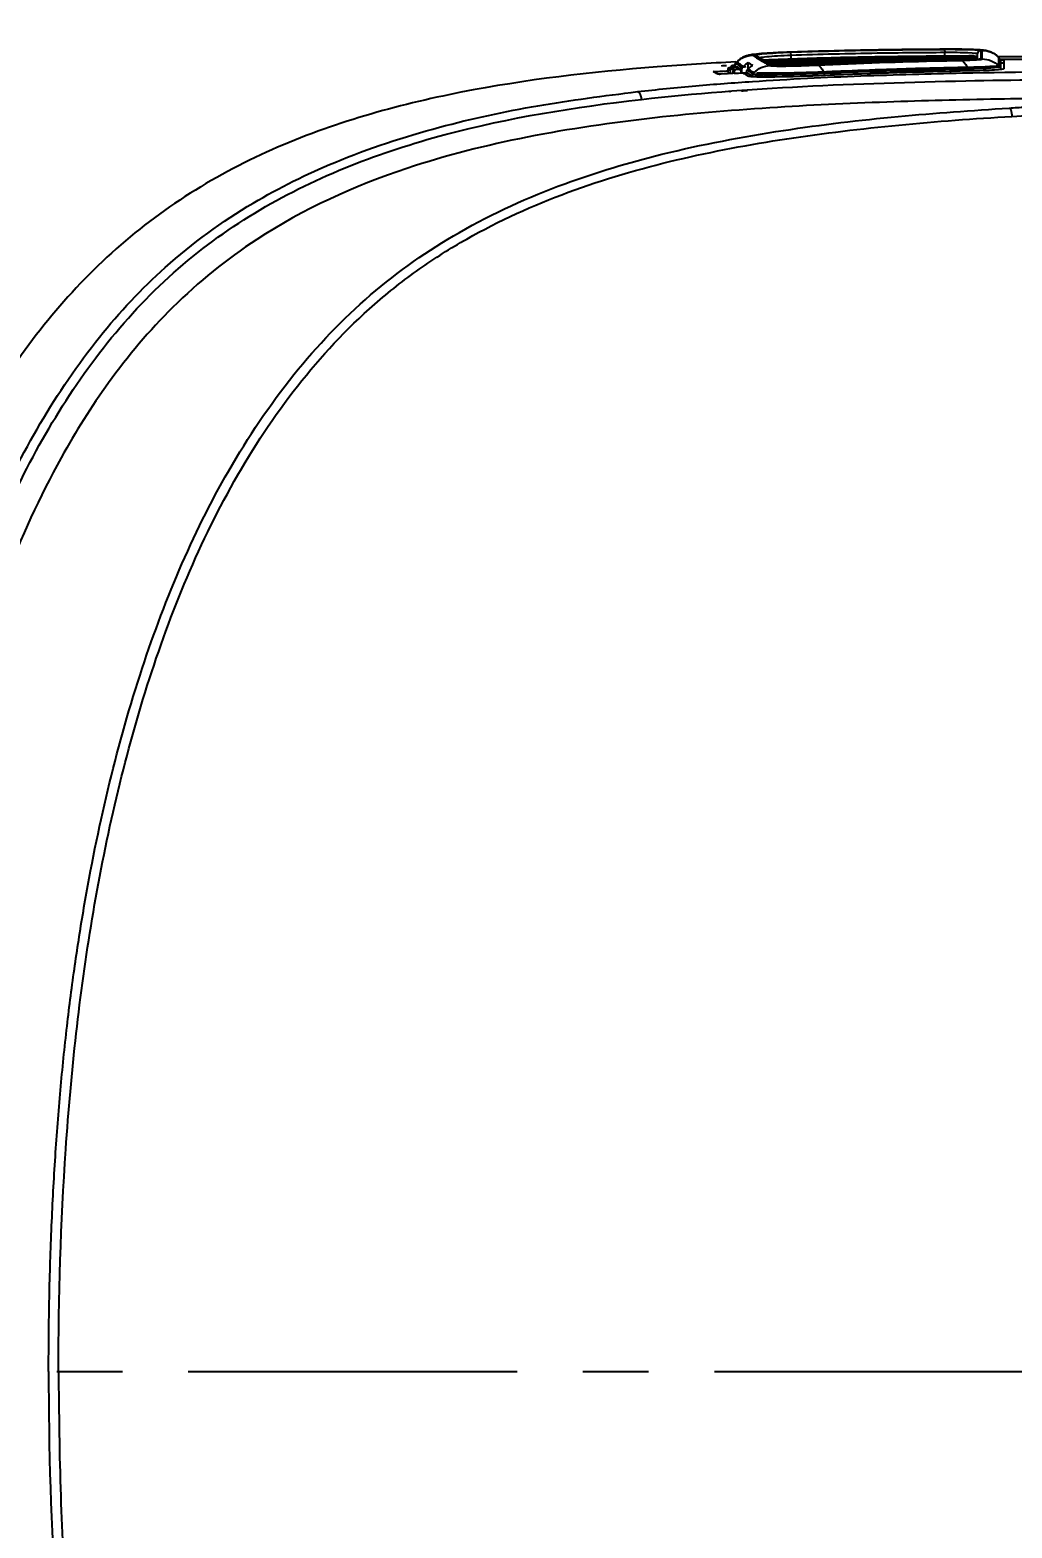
# Model space of a CAD drawing. Extents: x 2897 to 9100, y -47 to 2481.
# Drawn here: x 6521.2 to 6670.5, y 1677 to 1904.9 of the extents above; entities that cross this region are included whole.
import ezdxf

# ---------------------------------------------------------------- set-up
doc = ezdxf.new("R2010")
doc.units = 0
doc.header["$LTSCALE"] = 20
doc.header["$MEASUREMENT"] = 0
doc.linetypes.add('CENTER', pattern=[2, 1.25, -0.25, 0.25, -0.25])
doc.layers.get('0').update_dxf_attribs({"linetype": 'CONTINUOUS'})
doc.layers.get('DEFPOINTS').update_dxf_attribs({"linetype": 'CONTINUOUS'})
doc.layers.add('1', color=7, linetype='CONTINUOUS')
doc.layers.add('CENTER', color=2, linetype='CENTER')
doc.styles.get("Standard").update_dxf_attribs({"font": 'NanumGothic.ttf'})
doc.dimstyles.get("Standard").update_dxf_attribs({"dimtxt": 2.7, "dimasz": 2.5, "dimexe": 1.5, "dimexo": 1.5, "dimgap": 1.5, "dimtad": 1, "dimdec": 0, "dimlfac": 10, "dimzin": 0, "dimdsep": 46, "dimtxsty": 'Standard', "dimcen": 0, "dimclrt": 2, "dimadec": 0, "dimazin": 0, "dimtfac": 1, "dimtdec": 0, "dimtmove": 0, "dimatfit": 3, "dimfxl": 0, "dimtolj": 1, "dimtzin": 0, "dimarcsym": 0})

# ---------------------------------------------------------------- blocks, each defined once
blk = doc.blocks.new('*D14')
at = {"color": 3, "lineweight": -2}
for p, q in [((6485.22, 1702.27), (6485.22, 1982.17)), ((7209.48, 1702.27), (7209.48, 1982.17)), ((6505.22, 1977.17), (7189.48, 1977.17))]:
    blk.add_line(p, q, dxfattribs=at)
at = {"color": 3}
for points in [[(6505.22, 1980.51), (6505.22, 1973.84), (6485.22, 1977.17)], [(7189.48, 1980.51), (7189.48, 1973.84), (7209.48, 1977.17)]]:
    blk.add_solid(points, dxfattribs=at)
at = {"layer": 'DEFPOINTS', "color": 0}
for p in [(7209.48, 1977.17), (6485.22, 1700.77), (7209.48, 1700.77)]:
    blk.add_point(p, dxfattribs=at)
at = {"color": 2, "insert": (6847.35, 2003.51), "char_height": 30, "attachment_point": 5}
blk.add_mtext('\\A1;725', dxfattribs=at)
blk = doc.blocks.new('A$C429C0A1F')
at = {"layer": '1', "color": 0}
for p, q in [((397.5, 581.97), (397.44, 581.85)), ((397.48, 581.74), (397.44, 581.73)), ((397.47, 581.25), (397.92, 581.26)), ((397.68, 582.06), (397.48, 581.74)), ((397.91, 581.73), (397.48, 581.74)), ((398.11, 582.06), (397.68, 582.06)), ((397.82, 581.1), (397.92, 581.26)), ((397.91, 581.73), (398.11, 582.06)), ((398.3, 581.87), (398.11, 581.54)), ((398.13, 581.07), (398.11, 581.54)), ((398.32, 581.4), (398.3, 581.87)), ((398.42, 581.56), (398.32, 581.4)), ((398.44, 580.96), (398.42, 581.56)), ((397.25, 579.28), (397.6, 579.28)), ((397.82, 581.1), (397.48, 581.09)), ((397.86, 580.1), (397.53, 580.09)), ((398.01, 579.97), (397.54, 579.97)), ((398.02, 580.2), (398.41, 580.85)), ((398.13, 581.07), (398.03, 580.91)), ((398.05, 580.31), (398.03, 580.91)), ((398.05, 580.31), (398.44, 580.96)), ((398.12, 578.97), (399.1, 578.97)), ((398.65, 581.03), (398.44, 581.03)), ((398.64, 581.01), (398.44, 581.01)), ((398.64, 581.01), (398.65, 581.03)), ((400.2, 572.5), (399.61, 572.5)), ((400.7, 572.51), (400.2, 572.5)), ((397.15, 567.38), (397.14, 567.38)), ((400.09, 549.09), (400.63, 549.09)), ((401.13, 549.1), (400.63, 549.09))]:
    blk.add_line(p, q, dxfattribs=at)
for centre, major_axis, ratio, start_param, end_param in [((397.68, 581.86), (-0.172, 0.103), 0.997094, 5.250881, 6.28317), ((397.91, 581.54), (0.172, -0.103), 0.997094, 0.573372, 2.109289), ((397.93, 581.07), (-0.172, 0.103), 0.997094, 3.714964, 5.285761), ((398.11, 581.86), (-0.172, 0.103), 0.997094, 3.714964, 5.250881), ((398.22, 581.56), (-0.172, 0.103), 0.997094, 3.714964, 4.782926), ((397.6, 578.78), (-0.429, 0.257), 0.997094, 4.48965, 5.250881), ((397.83, 580.9), (0.172, -0.103), 0.997094, 0.573372, 2.144168), ((397.85, 580.3), (0.172, -0.103), 0.997094, 5.285761, 6.856557), ((398.01, 579.47), (0.429, -0.257), 0.997094, 1.34842, 2.109289), ((398.24, 580.96), (-0.172, 0.103), 0.997094, 3.141569, 3.714964), ((399.74, 577.98), (-0.429, 0.257), 0.997092, 3.141379, 3.727461), ((398.21, 575.44), (0.429, -0.258), 0.997088, 6.283132, 6.792934), ((400.43, 543.59), (0, -0.5), 0.999157, 1.572586, 3.141593)]:
    blk.add_ellipse(centre, major_axis=major_axis, ratio=ratio, start_param=start_param, end_param=end_param, dxfattribs=at)
for points, degree, knots in [([(200.01, 714.73), (177.85, 714.69), (155.6, 713.61), (122.8, 709.07), (111.95, 707.06), (90.7, 701.69), (80.29, 698.32), (60.51, 689.66), (51.13, 684.35), (38.72, 674.44), (34.88, 670.81), (27.98, 662.94), (24.94, 658.71), (17, 645.39), (13.33, 635.69), (8.09, 615.99), (6.45, 605.93), (5.31, 595.81)], 3, [0, 0, 0, 0, 0.25, 0.25, 0.375, 0.375, 0.5, 0.5, 0.625, 0.625, 0.6875, 0.6875, 0.75, 0.75, 0.875, 0.875, 1, 1, 1, 1]), ([(200.01, 714.73), (203.91, 714.71), (211.65, 714.67), (223.12, 714.32), (234.34, 713.76), (245.31, 712.95), (256.02, 711.9), (274.32, 709.63), (299.48, 704.92), (325.47, 696.4), (344.43, 686.86), (357.32, 678.12), (368.82, 667.36), (377.68, 655.17), (384.66, 641.03), (389.42, 626.44), (392.76, 610.99), (394.05, 600.87), (394.7, 595.81)], 3, [0, 0, 0, 0, 0.043893, 0.086888, 0.129007, 0.170264, 0.210669, 0.250243, 0.3783, 0.500162, 0.562466, 0.625028, 0.683175, 0.749984, 0.806331, 0.875009, 0.937446, 1, 1, 1, 1]), ([(200.01, 713.19), (196.13, 713.17), (188.54, 713.13), (177.39, 712.8), (166.7, 712.28), (156.48, 711.55), (146.72, 710.64), (137.42, 709.55), (128.58, 708.3), (120.22, 706.9), (112.34, 705.36), (104.94, 703.71), (98.05, 701.97), (91.64, 700.14), (85.74, 698.27), (80.33, 696.37), (75.41, 694.47), (68.61, 691.61), (59.48, 687.19), (49.52, 681.07), (36.03, 670.71), (25.74, 658.36), (16.91, 641.23), (12.51, 628.37), (8.7, 611.97), (7.38, 601.91), (6.5, 595.21)], 3, [0, 0, 0, 0, 0.043803, 0.085816, 0.126123, 0.164778, 0.201813, 0.237237, 0.271048, 0.303235, 0.33378, 0.362666, 0.389876, 0.415398, 0.439219, 0.461332, 0.481735, 0.500424, 0.547145, 0.600351, 0.638368, 0.749997, 0.792002, 0.875008, 0.916739, 1, 1, 1, 1]), ([(200.01, 713.19), (222.14, 713.14), (244.36, 712.06), (277.09, 707.52), (287.9, 705.52), (309.07, 700.16), (319.43, 696.8), (339.06, 688.18), (348.34, 682.91), (360.59, 673.09), (364.37, 669.51), (371.14, 661.74), (374.12, 657.56), (381.91, 644.41), (385.55, 634.83), (390.75, 615.29), (392.37, 605.29), (393.51, 595.21)], 3, [0, 0, 0, 0, 0.25, 0.25, 0.375, 0.375, 0.5, 0.5, 0.625, 0.625, 0.6875, 0.6875, 0.75, 0.75, 0.875, 0.875, 1, 1, 1, 1]), ([(6.25, 525.35), (6.41, 540.89), (6.76, 562.69), (8.02, 590.87), (11.23, 620.93), (23.22, 648.33), (32.23, 660.38), (39.04, 667.44), (42.27, 670.51), (47.9, 675.2), (63.56, 686.15), (94.54, 699.47), (126.93, 705.83), (158.15, 708.78), (185.25, 709.58), (200.01, 709.59)], 5, [0, 0, 0, 0, 0, 0, 0.247484, 0.356413, 0.45888, 0.476693, 0.479658, 0.490527, 0.514224, 0.530005, 0.592815, 0.779957, 1, 1, 1, 1, 1, 1]), ([(393.76, 525.18), (393.71, 530.13), (393.59, 540.71), (393.19, 557.16), (392.39, 574.88), (390.87, 593.52), (388.13, 612.39), (382.98, 633), (374.6, 651.57), (362.64, 666.41), (351.09, 676.12), (337.24, 684.81), (320.72, 692.31), (301.28, 698.54), (281.42, 703.04), (261.24, 706.2), (240.84, 708.24), (220.4, 709.4), (206.78, 709.53), (200.01, 709.59)], 3, [0, 0, 0, 0, 0.047496, 0.101465, 0.158754, 0.219453, 0.283486, 0.344977, 0.426954, 0.479725, 0.52727, 0.569318, 0.632406, 0.694258, 0.7554, 0.816656, 0.878101, 0.939373, 1, 1, 1, 1]), ([(399.21, 580.85), (399.01, 584.84), (398.77, 588.83), (397.69, 602.8), (396.53, 612.79), (392.66, 632.47), (389.92, 642.19), (383.82, 655.95), (381.45, 660.39), (376, 668.81), (372.91, 672.79), (362.68, 683.83), (354.62, 689.97), (343.06, 696.8), (340.07, 698.41), (337.03, 699.91)], 3, [0, 0, 0, 0, 0.08404, 0.08404, 0.29516, 0.29516, 0.506281, 0.506281, 0.611841, 0.611841, 0.717402, 0.717402, 0.928522, 0.928522, 1, 1, 1, 1]), ([(200.01, 685.33), (176.33, 685.33), (152.84, 683.94), (123.92, 679.01), (118.15, 677.86), (106.68, 675.16), (100.95, 673.6), (84.15, 668.28), (73.37, 663.88), (58.16, 655.18), (53.26, 651.92), (44.24, 644.75), (40.06, 640.8), (32.52, 632.05), (29.19, 627.26), (23.59, 617.31), (21.25, 612.11), (17.31, 601.34), (15.72, 595.8), (13.09, 584.68), (12.05, 579.08), (9.49, 562.16), (8.49, 550.76), (7.81, 539.28)], 3, [0, 0, 0, 0, 0.25, 0.25, 0.3125, 0.3125, 0.375, 0.375, 0.5, 0.5, 0.5625, 0.5625, 0.625, 0.625, 0.6875, 0.6875, 0.75, 0.75, 0.8125, 0.8125, 0.875, 0.875, 1, 1, 1, 1]), ([(200.01, 683.82), (193.69, 683.76), (181.37, 683.64), (163.36, 682.62), (146.31, 680.99), (127.23, 678.24), (106.63, 673.89), (84.36, 666.85), (60.1, 655.74), (40.21, 640.48), (27.21, 621.85), (20.32, 606.64), (15.49, 590.11), (12.9, 576.39), (11.36, 565.12), (10.46, 556.9), (9.67, 548.08), (9.28, 542), (9.08, 538.86)], 3, [0, 0, 0, 0, 0.066982, 0.130716, 0.191334, 0.248966, 0.335776, 0.415755, 0.499002, 0.623838, 0.68452, 0.749311, 0.808177, 0.874762, 0.902999, 0.933262, 0.965585, 1, 1, 1, 1]), ([(200.01, 685.33), (203.75, 685.31), (211.13, 685.26), (222.03, 684.91), (232.56, 684.35), (242.69, 683.57), (252.39, 682.58), (261.65, 681.39), (279.67, 678.57), (305.58, 672.57), (332.84, 661.23), (351.79, 648.54), (364.16, 636.78), (373.94, 622.79), (380.78, 607.7), (385.71, 591.08), (388.92, 574.08), (391.04, 556.41), (391.82, 544.92), (392.2, 539.28)], 3, [0, 0, 0, 0, 0.039427, 0.077731, 0.114791, 0.150512, 0.184824, 0.217678, 0.249043, 0.377641, 0.498802, 0.562671, 0.62402, 0.684564, 0.749433, 0.805849, 0.874829, 0.938675, 1, 1, 1, 1]), ([(200.01, 683.82), (211.32, 683.82), (222.6, 683.48), (245.57, 681.91), (257.26, 680.63), (274.66, 677.73), (280.43, 676.6), (291.93, 673.94), (297.67, 672.41), (314.5, 667.15), (325.3, 662.81), (340.5, 654.24), (345.39, 651.03), (354.42, 643.94), (358.59, 640.06), (364.24, 633.59), (366.03, 631.32), (369.34, 626.64), (370.86, 624.23), (375.07, 616.83), (377.42, 611.67), (381.37, 600.96), (382.98, 595.43), (385.62, 584.33), (386.66, 578.73), (389.24, 561.81), (390.25, 550.37), (390.93, 538.86)], 3, [0, 0, 0, 0, 0.119755, 0.119755, 0.245504, 0.245504, 0.308379, 0.308379, 0.371254, 0.371254, 0.497003, 0.497003, 0.559878, 0.559878, 0.622752, 0.622752, 0.65419, 0.65419, 0.685627, 0.685627, 0.748501, 0.748501, 0.811376, 0.811376, 0.874251, 0.874251, 1, 1, 1, 1]), ([(393.51, 595.21), (395.35, 578.98), (395.99, 562.49), (396.49, 538.59), (396.58, 531.28), (396.65, 523.95)], 3, [0, 0, 0, 0, 0.695209, 0.695209, 1, 1, 1, 1]), ([(394.7, 595.81), (395.01, 592.85), (395.62, 587.04), (396.26, 578.42), (396.75, 570.05), (397.1, 561.94), (397.35, 554.09), (397.69, 540.34), (397.89, 521.09), (398, 495.54), (398.04, 470.37), (397.97, 447.36), (397.81, 427.32), (397.59, 409.87), (397.37, 398.28), (397.26, 392.56)], 3, [0, 0, 0, 0, 0.045181, 0.088951, 0.131312, 0.17225, 0.211761, 0.249847, 0.379425, 0.50016, 0.629546, 0.749964, 0.835403, 0.918733, 1, 1, 1, 1]), ([(397.48, 581.1), (397.47, 581.26), (397.46, 581.43), (397.41, 582.26), (397.38, 582.93), (397.34, 583.59)], 3, [0, 0, 0, 0, 0.199971, 0.199971, 1, 1, 1, 1]), ([(397.74, 584.28), (397.78, 583.62), (397.82, 582.95), (397.87, 582.21), (397.87, 582.14), (397.87, 582.06)], 3, [0, 0, 0, 0, 0.899565, 0.899565, 1, 1, 1, 1]), ([(397.15, 567.19), (397.04, 569.7), (396.94, 572.63), (396.88, 577.17), (396.91, 578.71), (397.02, 578.88)], 3, [0, 0, 0, 0, 0.5, 0.5, 1, 1, 1, 1]), ([(397.06, 578.38), (397.15, 578.53), (397.24, 578.68), (397.38, 578.91), (397.43, 578.99), (397.52, 579.14), (397.56, 579.21), (397.6, 579.28)], 3, [0, 0, 0, 0, 0.500287, 0.500287, 0.774119, 0.774119, 1, 1, 1, 1]), ([(397.94, 579.14), (397.93, 579.12), (397.91, 579.1), (397.85, 578.99), (397.8, 578.9), (397.63, 578.62), (397.52, 578.43), (397.41, 578.25)], 3, [0, 0, 0, 0, 0.073165, 0.073165, 0.365824, 0.365824, 1, 1, 1, 1]), ([(397.59, 578.07), (397.63, 578.15), (397.68, 578.23), (397.86, 578.53), (397.99, 578.75), (398.12, 578.97)], 3, [0, 0, 0, 0, 0.271272, 0.271272, 1, 1, 1, 1]), ([(398.01, 579.97), (398.02, 579.98), (398.02, 579.99), (398.13, 580.17), (398.23, 580.33), (398.37, 580.57), (398.42, 580.66), (398.52, 580.83), (398.58, 580.92), (398.64, 581.01)], 3, [0, 0, 0, 0, 0.031032, 0.031032, 0.500245, 0.500245, 0.734852, 0.734852, 1, 1, 1, 1]), ([(398.12, 578.97), (398.32, 578.77), (398.5, 578.56), (398.66, 578.31), (398.67, 578.29), (398.68, 578.28)], 3, [0, 0, 0, 0, 0.943175, 0.943175, 1, 1, 1, 1]), ([(398.98, 580.88), (398.97, 580.85), (398.95, 580.83), (398.89, 580.72), (398.84, 580.64), (398.64, 580.31), (398.5, 580.07), (398.36, 579.83)], 3, [0, 0, 0, 0, 0.062618, 0.062618, 0.313088, 0.313088, 1, 1, 1, 1]), ([(398.54, 579.66), (398.6, 579.77), (398.67, 579.88), (398.83, 580.15), (398.92, 580.31), (399.06, 580.54), (399.11, 580.62), (399.16, 580.7)], 3, [0, 0, 0, 0, 0.32062, 0.32062, 0.767805, 0.767805, 1, 1, 1, 1]), ([(399.1, 578.97), (399.01, 579.1), (398.92, 579.23), (398.73, 579.46), (398.64, 579.56), (398.54, 579.66)], 3, [0, 0, 0, 0, 0.528368, 0.528368, 1, 1, 1, 1]), ([(398.68, 578.28), (398.75, 578.39), (398.82, 578.5), (398.96, 578.73), (399.03, 578.85), (399.1, 578.97)], 3, [0, 0, 0, 0, 0.492075, 0.492075, 1, 1, 1, 1]), ([(400.66, 573.57), (400.65, 573.95), (400.61, 575), (400.51, 576.64), (400.39, 577.89), (400.29, 578.56), (400.18, 579.08), (399.96, 579.68), (399.63, 580.27), (399.3, 580.58), (399.16, 580.69)], 3, [0, 0, 0, 0, 0.117721, 0.340308, 0.576938, 0.710739, 0.784057, 0.852328, 0.943126, 1, 1, 1, 1]), ([(397.15, 567.38), (397.08, 569.74), (396.99, 572.49), (396.95, 576.79), (397, 578.22), (397.06, 578.38)], 3, [0, 0, 0, 0, 0.5, 0.5, 1, 1, 1, 1]), ([(397.41, 578.25), (397.34, 578.08), (397.3, 576.68), (397.34, 572.46), (397.42, 569.74), (397.5, 567.44)], 3, [0, 0, 0, 0, 0.5, 0.5, 1, 1, 1, 1]), ([(397.68, 567.51), (397.59, 569.74), (397.52, 572.42), (397.48, 575.95), (397.5, 577.09), (397.53, 577.66)], 3, [0, 0, 0, 0, 0.582787, 0.582787, 1, 1, 1, 1]), ([(400.24, 578.33), (399.98, 577.9), (399.72, 577.46), (399.38, 576.89), (399.3, 576.76), (399.04, 576.32), (398.85, 576.01), (398.67, 575.7)], 3, [0, 0, 0, 0, 0.5, 0.5, 0.645071, 0.645071, 1, 1, 1, 1]), ([(398.71, 575.46), (398.72, 575.48), (398.73, 575.5), (398.8, 575.61), (398.85, 575.7), (399.11, 576.13), (399.32, 576.48), (399.77, 577.22), (400, 577.61), (400.24, 578.01)], 3, [0, 0, 0, 0, 0.025635, 0.025635, 0.128174, 0.128174, 0.538329, 0.538329, 1, 1, 1, 1]), ([(400.12, 544.63), (400.11, 546.76), (400.1, 548.89), (400.04, 555.65), (399.98, 560.28), (399.77, 568.8), (399.65, 572.69), (399.49, 576.58)], 3, [0, 0, 0, 0, 0.199798, 0.199798, 0.634461, 0.634461, 1, 1, 1, 1]), ([(400.2, 572.5), (400.15, 573.87), (400.06, 575.22), (399.93, 576.64), (399.88, 577.01), (399.84, 577.24)], 3, [0, 0, 0, 0, 0.653348, 0.653348, 1, 1, 1, 1]), ([(400.68, 573.08), (400.64, 574.51), (400.55, 575.93), (400.39, 577.88), (400.3, 578.43), (400.24, 578.33)], 3, [0, 0, 0, 0, 0.5, 0.5, 1, 1, 1, 1]), ([(400.24, 578.01), (400.3, 578.11), (400.39, 577.55), (400.56, 575.51), (400.65, 574.03), (400.7, 572.51)], 3, [0, 0, 0, 0, 0.5, 0.5, 1, 1, 1, 1]), ([(398.67, 575.7), (398.6, 575.61), (398.57, 574.67), (398.61, 571.84), (398.66, 570.03), (398.73, 568.49)], 3, [0, 0, 0, 0, 0.5, 0.5, 1, 1, 1, 1]), ([(398.77, 567.89), (398.7, 569.51), (398.64, 571.41), (398.61, 574.36), (398.64, 575.34), (398.71, 575.46)], 3, [0, 0, 0, 0, 0.5, 0.5, 1, 1, 1, 1]), ([(398.72, 575.31), (398.73, 575.1), (398.74, 574.88), (398.95, 570.4), (399.1, 566.13), (399.24, 560.8), (399.27, 559.74), (399.39, 554.4), (399.46, 550.14), (399.51, 545.64), (399.51, 545.42), (399.52, 545.2)], 3, [0, 0, 0, 0, 0.021819, 0.021819, 0.446873, 0.446873, 0.553094, 0.553094, 0.977903, 0.977903, 1, 1, 1, 1]), ([(399.55, 544.6), (399.51, 549.69), (399.43, 554.79), (399.24, 562.84), (399.16, 565.8), (398.98, 570.98), (398.89, 573.2), (398.78, 575.41)], 3, [0, 0, 0, 0, 0.495769, 0.495769, 0.783748, 0.783748, 1, 1, 1, 1]), ([(399.6, 544.09), (399.59, 544.69), (399.59, 545.29), (399.55, 550.2), (399.49, 554.51), (399.38, 559.89), (399.36, 560.97), (399.22, 566.35), (399.09, 570.66), (398.89, 575.16), (398.88, 575.36), (398.87, 575.56)], 3, [0, 0, 0, 0, 0.057041, 0.057041, 0.467535, 0.467535, 0.570171, 0.570171, 0.980824, 0.980824, 1, 1, 1, 1]), ([(399.07, 575.9), (399.08, 575.61), (399.1, 575.33), (399.3, 570.74), (399.44, 566.43), (399.57, 561.04), (399.59, 559.96), (399.7, 554.58), (399.76, 550.27), (399.8, 545.33), (399.81, 544.71), (399.81, 544.09)], 3, [0, 0, 0, 0, 0.026968, 0.026968, 0.433554, 0.433554, 0.535158, 0.535158, 0.941505, 0.941505, 1, 1, 1, 1]), ([(399.84, 544.09), (399.82, 547.9), (399.78, 551.7), (399.66, 559.29), (399.58, 563.07), (399.38, 569.9), (399.27, 572.95), (399.14, 575.99)], 3, [0, 0, 0, 0, 0.357441, 0.357441, 0.713401, 0.713401, 1, 1, 1, 1]), ([(399.88, 544.19), (399.88, 544.83), (399.87, 545.47), (399.85, 550.45), (399.8, 554.78), (399.7, 560.19), (399.68, 561.27), (399.56, 566.69), (399.43, 571.02), (399.24, 575.61), (399.23, 575.88), (399.22, 576.15)], 3, [0, 0, 0, 0, 0.060421, 0.060421, 0.46674, 0.46674, 0.568332, 0.568332, 0.974809, 0.974809, 1, 1, 1, 1]), ([(399.42, 576.48), (399.44, 576.12), (399.45, 575.75), (399.65, 571.06), (399.77, 566.72), (399.89, 561.31), (399.91, 560.23), (400.01, 554.81), (400.06, 550.48), (400.09, 545.54), (400.09, 544.94), (400.09, 544.33)], 3, [0, 0, 0, 0, 0.034087, 0.034087, 0.43845, 0.43845, 0.539498, 0.539498, 0.943621, 0.943621, 1, 1, 1, 1]), ([(400.63, 549.09), (400.61, 552.51), (400.58, 555.94), (400.45, 563.74), (400.35, 568.12), (400.2, 572.5)], 3, [0, 0, 0, 0, 0.438464, 0.438464, 1, 1, 1, 1]), ([(401.14, 548.54), (401.12, 551.96), (401.09, 555.38), (401.03, 559.3), (401.02, 559.81), (400.97, 562.44), (400.93, 564.57), (400.82, 568.82), (400.76, 570.95), (400.68, 573.08)], 3, [0, 0, 0, 0, 0.417836, 0.417836, 0.479963, 0.479963, 0.739841, 0.739841, 1, 1, 1, 1]), ([(400.7, 572.51), (400.85, 568.13), (400.95, 563.75), (401.08, 555.94), (401.11, 552.52), (401.13, 549.1)], 3, [0, 0, 0, 0, 0.561581, 0.561581, 1, 1, 1, 1]), ([(398.38, 545.7), (398.34, 547.59), (398.3, 549.48), (398.2, 553.27), (398.15, 555.16), (398.01, 559.38), (397.92, 561.7), (397.78, 565.19), (397.73, 566.35), (397.68, 567.51), (397.68, 567.51), (397.68, 567.51)], 3, [0, 0, 0, 0, 0.26018, 0.26018, 0.520445, 0.520445, 0.840114, 0.840114, 0.999997, 0.999997, 1, 1, 1, 1]), ([(398.73, 568.49), (399.03, 562.16), (399.24, 555.83), (399.41, 548.54), (399.43, 547.57), (399.45, 546.6)], 3, [0, 0, 0, 0, 0.867521, 0.867521, 1, 1, 1, 1]), ([(399.46, 547.02), (399.38, 550.5), (399.29, 553.98), (399.07, 560.93), (398.93, 564.41), (398.77, 567.89)], 3, [0, 0, 0, 0, 0.499998, 0.499998, 1, 1, 1, 1]), ([(397.86, 545.57), (397.83, 547.07), (397.79, 548.56), (397.7, 552.37), (397.63, 554.68), (397.52, 558.15), (397.48, 559.31), (397.35, 562.77), (397.26, 565.08), (397.15, 567.38)], 3, [0, 0, 0, 0, 0.205511, 0.205511, 0.523623, 0.523623, 0.682676, 0.682676, 1, 1, 1, 1]), ([(397.5, 567.44), (397.61, 565.14), (397.7, 562.83), (397.83, 559.37), (397.87, 558.21), (397.98, 554.74), (398.04, 552.43), (398.14, 548.62), (398.17, 547.12), (398.2, 545.63)], 3, [0, 0, 0, 0, 0.317042, 0.317042, 0.47613, 0.47613, 0.794297, 0.794297, 1, 1, 1, 1]), ([(399.95, 540.96), (400.02, 541.02), (400.27, 541.25), (400.56, 541.72), (400.8, 542.28), (400.91, 542.71), (400.97, 543.06), (401.04, 543.63), (401.09, 544.62), (401.14, 546.34), (401.15, 547.86), (401.14, 548.66), (401.14, 548.84)], 3, [0, 0, 0, 0, 0.027504, 0.102745, 0.165513, 0.214185, 0.259138, 0.331693, 0.546502, 0.75806, 0.945792, 1, 1, 1, 1]), ([(400.43, 544.09), (400.49, 544.09), (400.54, 544.63), (400.62, 546.48), (400.64, 547.77), (400.63, 549.09)], 3, [0, 0, 0, 0, 0.5, 0.5, 1, 1, 1, 1]), ([(401.13, 549.1), (401.14, 547.64), (401.12, 546.22), (401.04, 544.19), (400.99, 543.59), (400.93, 543.59)], 3, [0, 0, 0, 0, 0.5, 0.5, 1, 1, 1, 1]), ([(398.17, 540.09), (398.1, 540.09), (398.03, 540.61), (397.92, 542.47), (397.87, 543.82), (397.84, 545.38)], 3, [0, 0, 0, 0, 0.5, 0.5, 1, 1, 1, 1]), ([(398.2, 545.63), (398.25, 544.19), (398.26, 542.93), (398.36, 541.21), (398.43, 540.74), (398.47, 540.74)], 3, [0, 0, 0, 0, 0.5, 0.5, 1, 1, 1, 1]), ([(399.59, 544.09), (399.66, 544.09), (399.73, 544.09), (400.01, 544.09), (400.22, 544.09), (400.43, 544.09)], 3, [0, 0, 0, 0, 0.254513, 0.254513, 1, 1, 1, 1]), ([(399.66, 543.39), (399.88, 543.39), (400.09, 543.39), (400.35, 543.39), (400.4, 543.39), (400.61, 543.39), (400.78, 543.39), (400.95, 543.39)], 3, [0, 0, 0, 0, 0.5, 0.5, 0.607043, 0.607043, 1, 1, 1, 1]), ([(400.93, 543.59), (400.91, 543.59), (400.9, 543.59), (400.83, 543.59), (400.78, 543.59), (400.5, 543.59), (400.28, 543.59), (399.94, 543.59), (399.81, 543.59), (399.68, 543.59)], 3, [0, 0, 0, 0, 0.03287, 0.03287, 0.164351, 0.164351, 0.690275, 0.690275, 1, 1, 1, 1]), ([(400.09, 544.33), (400.09, 544.3), (400.07, 544.27), (400, 544.22), (399.95, 544.2), (399.88, 544.19)], 3, [0, 0, 0, 0, 0.48992, 0.48992, 1, 1, 1, 1]), ([(397.6, 385.27), (398.16, 404.3), (398.58, 423.34), (399.27, 462.44), (399.52, 482.5), (399.83, 512.59), (399.94, 522.62), (399.99, 535.45), (400, 538.24), (400, 541.03)], 3, [0, 0, 0, 0, 0.366692, 0.366692, 0.753057, 0.753057, 0.94624, 0.94624, 1, 1, 1, 1]), ([(399.4, 540.59), (399.39, 540.59), (399.39, 540.59), (399.17, 540.59), (398.97, 540.59), (398.71, 540.59), (398.65, 540.59), (398.46, 540.59), (398.31, 540.59), (398.17, 540.59)], 3, [0, 0, 0, 0, 0.013921, 0.013921, 0.520363, 0.520363, 0.646974, 0.646974, 1, 1, 1, 1]), ([(398.47, 540.74), (398.48, 540.74), (398.5, 540.74), (398.57, 540.74), (398.62, 540.74), (398.78, 540.74), (398.89, 540.74), (399.11, 540.74), (399.22, 540.74), (399.47, 540.74), (399.61, 540.74), (399.75, 540.74)], 3, [0, 0, 0, 0, 0.03199, 0.03199, 0.159951, 0.159951, 0.415874, 0.415874, 0.671796, 0.671796, 1, 1, 1, 1]), ([(399.92, 540.91), (399.87, 540.91), (399.82, 540.91), (399.56, 540.91), (399.35, 540.91), (399.03, 540.91), (398.91, 540.91), (398.74, 540.91), (398.69, 540.91), (398.64, 540.91)], 3, [0, 0, 0, 0, 0.121589, 0.121589, 0.607946, 0.607946, 0.878408, 0.878408, 1, 1, 1, 1]), ([(390.93, 538.86), (391.04, 536.9), (391.13, 535.12), (391.27, 532.46), (391.32, 531.61), (391.33, 531.36)], 3, [0, 0, 0, 0, 0.5, 0.5, 1, 1, 1, 1]), ([(392.2, 539.28), (392.23, 538.87), (392.28, 538.05), (392.36, 536.91), (392.43, 535.86), (392.52, 534.65), (392.63, 533.42), (392.7, 533.07), (392.73, 532.9)], 3, [0, 0, 0, 0, 0.126081, 0.249489, 0.373141, 0.49994, 0.749855, 1, 1, 1, 1])]:
    blk.add_open_spline(points, degree=degree, knots=knots, dxfattribs=at)
for points, weights in [([(394.7, 595.81), (394.7, 595.33), (393.51, 595.21)], [1, 0.708005672304, 1]), ([(392.2, 539.28), (392.17, 538.98), (390.93, 538.86)], [1, 0.767446079401, 1])]:
    blk.add_rational_spline(points, weights, degree=2, dxfattribs=at)
for points, degree in [([(397.34, 583.59), (397.47, 583.82), (397.61, 584.05), (397.74, 584.28)], 3), ([(397.74, 584.28), (397.35, 583.29)], 1), ([(394.69, 581.64), (394.69, 581.69), (394.68, 581.74), (394.68, 581.79)], 3), ([(398.43, 581.25), (398.48, 581.34), (398.53, 581.43), (398.59, 581.51)], 3), ([(398.59, 581.51), (398.63, 581.59), (398.69, 581.42), (398.75, 581.04)], 3), ([(398.64, 583.01), (398.65, 582.76), (398.66, 582.52), (398.68, 582.27)], 3), ([(394.83, 579.07), (394.81, 579.38), (394.79, 579.69), (394.78, 580)], 3), ([(397.02, 578.88), (397.19, 579.18), (397.37, 579.48), (397.55, 579.78)], 3), ([(397.48, 581.1), (397.5, 580.66), (397.53, 580.22), (397.55, 579.78)], 3), ([(397.52, 579.28), (397.51, 579.42), (397.51, 579.56), (397.5, 579.69)], 3), ([(397.54, 580.05), (397.54, 580.06), (397.55, 580.08), (397.56, 580.09)], 3), ([(397.94, 579.14), (398.12, 578.97)], 1), ([(398.46, 579.34), (398.42, 579.68), (398.39, 579.98), (398.36, 580.25)], 3), ([(398.54, 579.66), (398.36, 579.83)], 1), ([(398.98, 580.88), (398.89, 580.96), (398.76, 581.01), (398.64, 581.01)], 3), ([(399.06, 580.76), (399.03, 580.88), (399, 580.92), (398.98, 580.88)], 3), ([(399.16, 580.7), (398.98, 580.88)], 1), ([(399.16, 580.7), (399.81, 580.09), (400.2, 579.22), (400.24, 578.33)], 3), ([(397.41, 578.25), (397.31, 578.33), (397.19, 578.38), (397.06, 578.38)], 3), ([(397.59, 578.07), (397.41, 578.25)], 1), ([(397.59, 578.07), (398.23, 577.46), (398.63, 576.59), (398.67, 575.7)], 3), ([(398.66, 575.21), (400.17, 577.73)], 1), ([(398.89, 565.47), (398.83, 567.38), (398.76, 569.29), (398.68, 571.2)], 3), ([(397.68, 567.51), (397.5, 567.44)], 1), ([(398.73, 568.49), (398.71, 568.14), (398.32, 567.78), (397.68, 567.51)], 3), ([(397.5, 567.44), (397.41, 567.41), (397.28, 567.38), (397.15, 567.38)], 3), ([(397.84, 545.38), (397.69, 552.66), (397.48, 559.93), (397.15, 567.19)], 3), ([(399.68, 543.59), (399.59, 543.59), (399.5, 544.99), (399.46, 547.02)], 3), ([(400.95, 543.39), (401.06, 543.34), (401.16, 545.83), (401.14, 548.54)], 3), ([(398.2, 545.63), (398.11, 545.6), (397.98, 545.57), (397.86, 545.57)], 3), ([(398.38, 545.7), (398.2, 545.63)], 1), ([(399.45, 546.6), (399.42, 546.27), (399.03, 545.94), (398.38, 545.7)], 3), ([(398.64, 540.91), (398.54, 540.89), (398.44, 542.88), (398.38, 545.7)], 3), ([(399.45, 546.6), (399.49, 544.67), (399.58, 543.36), (399.66, 543.39)], 3), ([(399.66, 543.39), (399.66, 542.47), (399.29, 541.56), (398.64, 540.91)], 3), ([(400.95, 543.39), (400.95, 542.47), (400.57, 541.56), (399.92, 540.91)], 3), ([(400.12, 544.63), (400.11, 544.51), (400.1, 544.41), (400.09, 544.33)], 3), ([(398.47, 540.74), (398.38, 540.65), (398.25, 540.59), (398.12, 540.59)], 3), ([(398.47, 540.74), (398.64, 540.91)], 1), ([(398.95, 540.09), (398.99, 540.09), (399.03, 540.26), (399.06, 540.57)], 3), ([(399.75, 540.74), (399.66, 540.65), (399.53, 540.59), (399.4, 540.59)], 3), ([(399.56, 540.53), (399.52, 540.24), (399.49, 540.09), (399.45, 540.09)], 3), ([(399.65, 540.91), (399.66, 539.02), (399.66, 537.14), (399.65, 535.25)], 3), ([(399.75, 540.74), (399.92, 540.91)], 1), ([(399.45, 540.09), (399.02, 540.09), (398.6, 540.09), (398.17, 540.09)], 3)]:
    blk.add_open_spline(points, degree=degree, dxfattribs=at)

msp = doc.modelspace()

# ---------------------------------------------------------------- linework, layer by layer
at = {"layer": 'CENTER', "color": 1, "linetype": 'CENTER', "ltscale": 2}
msp.add_line((6465.22, 1700.77), (7246.35, 1700.77), dxfattribs=at)

# ---------------------------------------------------------------- block references
at = {"rotation": 90}
msp.add_blockref('A$C429C0A1F', (7209.32, 1500.79), dxfattribs=at)

# ---------------------------------------------------------------- dimensions: what is measured, and where the dimension line sits
dim = msp.add_linear_dim(base=(7209.48, 1977.17), p1=(6485.22, 1700.77), p2=(7209.48, 1700.77), text='725', dimstyle='Standard', override={"dimtxt": 30, "dimasz": 20, "dimexe": 5, "dimgap": 10, "dimlfac": 1, "dimzin": 12, "dimclrd": 3, "dimclre": 3, "dimazin": 2, "dimarcsym": 1})
dim.commit()
dim.dimension.update_dxf_attribs({"geometry": '*D14', "text_midpoint": (6847.35, 2003.51)})

doc.saveas('drawing.dxf')
